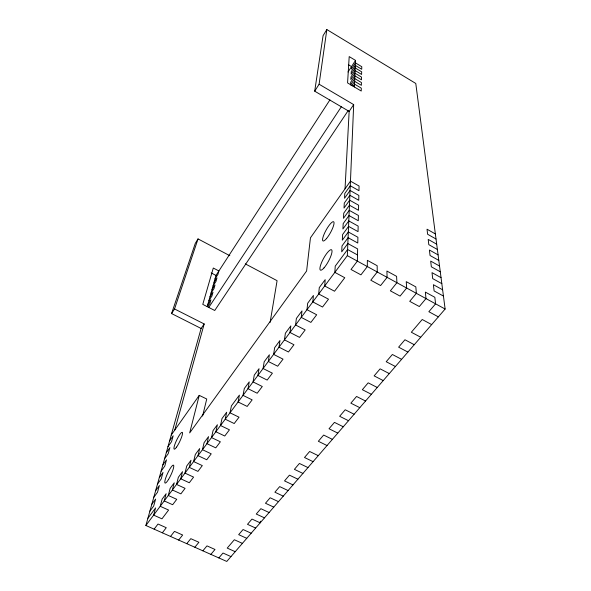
<?xml version="1.0" encoding="UTF-8"?>
<svg xmlns="http://www.w3.org/2000/svg" width="591" height="591" viewBox="0 0 591 591"><rect width="100%" height="100%" fill="white"/><g stroke="black" fill="none" stroke-linecap="round" stroke-linejoin="round"><path stroke-width="0.89" d="M145.874 525.488L347.331 255.644L353.677 104.614L319.103 84.232L326.838 29.55L415.783 83.464L445.126 309.034L226.767 561.45L145.874 525.488L201.11 328.47L204.183 323.964L174.537 308.953L198.037 238.912L229.825 255.704M354.423 86.98L355.538 60.408L349.2 56.596L347.574 82.91L361.234 91.036L361.3 88.162L354.541 84.136L353.108 86.301M345.033 188.825L349.148 111.389L353.677 104.614M260.395 521.203L260.173 522.836L251.973 519.068L247.496 524.328L255.652 528.058M349.148 111.389L314.7 91.177L323.078 35.667L326.838 29.55M270.109 322.427L277.09 280.681L245.309 263.889M202.602 416.049L206.739 399.006L199.248 395.364L171.227 435.065M199.248 395.364L189.674 432.915L306.611 270.981L310.452 237.818L350.463 181.134L359.069 186.025L358.966 190.679L350.271 185.751L344.789 193.493L344.538 198.251L350.071 190.465L358.855 195.429L358.744 200.275L349.865 195.274L344.28 203.112L344.014 208.076L349.665 200.186L358.634 205.232L358.515 210.285L349.451 205.203L343.748 213.144L343.467 218.323L349.237 210.33L358.397 215.449L358.279 220.724L349.015 215.56L343.186 223.605L342.906 229.013L348.793 220.908L358.161 226.117L358.035 231.628L348.564 226.383L342.61 234.531L342.307 240.175L348.328 231.968L357.902 237.264L357.769 243.027L348.084 237.685L342.004 245.945L341.694 251.847L347.84 243.536L357.636 248.914L357.363 261.119L351.017 269.481L360.938 274.859L367.329 266.563L367.358 260.343L377.161 265.714L377.25 271.971L370.801 280.215L380.611 285.542L387.105 277.356L386.906 271.047L396.598 276.359L396.908 282.712L390.37 290.831L400.07 296.098L406.66 288.031L406.239 281.641L415.828 286.894L416.36 293.328L409.718 301.329L419.315 306.537L426 298.588L425.357 292.109L434.843 297.303L435.589 303.826L428.859 311.716L438.345 316.865M174.766 430.056L204.183 323.964M207.227 306.648L215.981 275.436L329.918 99.879M201.11 328.47L171.575 313.562L195.289 243.381L198.037 238.912M314.7 91.177L319.103 84.232M171.575 313.562L174.537 308.953M348.01 72.006L355.538 60.408M215.013 278.893L217.931 274.401L218.884 270.959L213.292 268.033L202.779 304.372L214.74 310.489L348.195 110.569M214.031 282.387L216.963 277.881L215.988 281.412L213.041 285.933M212.029 289.524L214.991 284.988L213.994 288.607L211.009 293.158M209.982 296.837L212.974 292.272L211.94 295.988L208.933 300.568M207.877 304.35L210.898 299.755L209.842 303.567L207.81 306.648M351.822 85.643L354.659 81.329L361.367 85.333L361.426 82.548L354.77 78.573L350.552 85.001L350.692 82.252L354.888 75.855L361.493 79.807L361.552 77.111L354.999 73.181L350.84 79.541L350.98 76.874L355.11 70.551L361.611 74.451L361.67 71.829L355.221 67.958L351.12 74.244L351.261 71.651L355.324 65.402L361.729 69.25L361.788 66.717L355.435 62.89L351.394 69.103L351.527 66.591L348.372 64.692M208.771 307.438L341.45 106.602M169.61 440.842L173.163 435.818L171.545 441.669L167.962 446.707M166.293 452.676L169.89 447.623L168.213 453.681L164.586 458.742M162.857 464.91L166.507 459.835L164.771 466.1L161.099 471.182M159.311 477.565L163.005 472.468L161.203 478.946L157.494 484.051M155.64 490.656L159.378 485.543L157.516 492.251L153.756 497.378M151.835 504.219L155.618 499.085L153.69 506.036L149.885 511.178M147.898 518.27L155.603 507.905L153.623 515.108L161.949 518.839L168.598 510.063L160.213 506.28L162.148 499.092L166.13 493.729L164.224 500.909L172.646 504.729L176.746 499.321L168.28 495.472L170.164 488.306L174.234 482.825L172.387 489.976L180.883 493.862L185.072 488.343L176.539 484.421L178.356 477.277L182.523 471.67L180.735 478.799L189.305 482.751L193.589 477.107L184.976 473.11L186.741 465.996L191.004 460.263L189.268 467.363L197.926 471.389L202.307 465.605L193.612 461.541L195.311 454.457L199.677 448.584L198.007 455.654L206.739 459.761L211.231 453.844L202.454 449.699L204.087 442.652L208.549 436.646L206.953 443.678L215.767 447.852L220.362 441.795L211.504 437.576L213.063 430.566L217.377 424.759L215.855 431.755L224.75 436.01L229.448 429.812L220.509 425.513L222.002 418.539L226.678 412.245L225.223 419.196L234.206 423.54L239.023 417.187L229.995 412.806L231.413 405.877L239.421 395.091L238.084 401.976L247.178 406.431L252.15 399.871L243.012 395.372L244.312 388.509L249.262 381.852L248.006 388.686L257.188 393.229L262.286 386.507L253.059 381.919L254.27 375.108L259.057 368.666L257.89 375.448L267.162 380.079L272.385 373.187L263.069 368.511L264.192 361.758L269.385 354.77L268.314 361.485L277.674 366.213L283.03 359.143L273.626 354.371L274.645 347.685L279.979 340.512L279.004 347.161L288.46 351.985L293.956 344.738L284.456 339.862L285.372 333.25L290.846 325.892L289.974 332.467L299.526 337.395L305.17 329.948L295.574 324.976L296.379 318.431L301.994 310.881L301.24 317.382L310.881 322.413L316.68 314.774L306.988 309.684L307.682 303.227L313.437 295.478L312.809 301.89L322.546 307.025L328.5 299.179L318.704 293.986L319.28 287.618L325.198 279.654L324.688 285.97L334.528 291.23L344.767 277.726L334.838 272.377L335.237 266.142L347.589 249.52L357.503 254.943M154.125 529.152L158.011 524.025L166.263 527.704L162.34 532.809M170.511 536.443L174.478 531.375L182.656 535.025L178.652 540.063M186.763 543.668L190.79 538.66L198.901 542.279L194.831 547.251M202.868 550.827L206.968 545.877L214.998 549.467L210.869 554.38M218.833 557.926L222.999 553.036L230.963 556.589M235.211 551.684L227.217 548.101L234.339 539.746L242.391 543.38M246.765 538.327L238.675 534.663L243.064 529.521L251.182 533.222M264.48 517.849L256.258 514.052L260.838 508.681L269.097 512.515M273.766 507.115L265.47 503.251L270.153 497.762L278.487 501.656M283.259 496.137L274.889 492.207L279.683 486.592L288.09 490.56M292.973 484.908L284.53 480.904L289.435 475.157L297.916 479.198M302.917 473.421L294.399 469.343L299.415 463.455L307.977 467.57M313.097 461.652L304.498 457.5L309.64 451.48L318.268 455.668M327.037 445.533L318.342 441.27L323.646 435.05L332.386 439.357M337.793 433.1L329.017 428.756L334.454 422.38L343.275 426.768M348.505 420.718L339.648 416.293L345.218 409.762L354.112 414.232M359.793 407.672L350.855 403.158L356.565 396.465L365.541 401.023M371.362 394.293L362.342 389.691L368.193 382.828L377.257 387.482M383.234 380.582L374.125 375.883L380.124 368.843L389.277 373.586M211.201 272.946L215.981 275.436M395.401 366.509L386.211 361.714L392.372 354.489L401.607 359.335M407.893 352.073L398.615 347.168L404.938 339.759L414.261 344.708M420.711 337.247L411.343 332.245L422.218 319.502L431.659 324.592M347.331 255.644L445.126 309.034M442.622 289.789L433.395 284.699L434.112 290.942L443.435 296.061M441.824 283.65L432.693 278.605L432.014 272.643L441.041 277.652M439.527 266.024L430.684 261.096L431.341 266.807L440.28 271.771M438.795 260.395L430.049 255.504L429.413 250.023L438.079 254.884M437.377 249.476L428.8 244.659L428.202 239.407L436.69 244.186M435.353 233.925L427.027 229.212L427.611 234.258L436.018 239M168.568 479.39A9.899 1.847 -65 0 0 173.503 465.154A9.899 1.847 -65 0 0 165.79 477.779A9.899 1.847 -65 0 0 168.568 479.39M176.546 447.136A9.345 1.699 -64.5 0 0 182.508 432.76A9.345 1.699 -64.5 0 0 175.63 442.43A9.345 1.699 -64.5 0 0 176.546 447.136M323.986 267.908A11.598 2.829 -61.5 0 0 331.92 250.34A11.598 2.829 -61.5 0 0 321.984 261.606A11.598 2.829 -61.5 0 0 323.986 267.908M326.454 238.616A10.978 2.527 -61.1 0 0 333.937 222.172A10.978 2.527 -61.1 0 0 324.511 233.26A10.978 2.527 -61.1 0 0 326.454 238.616"/></g></svg>
